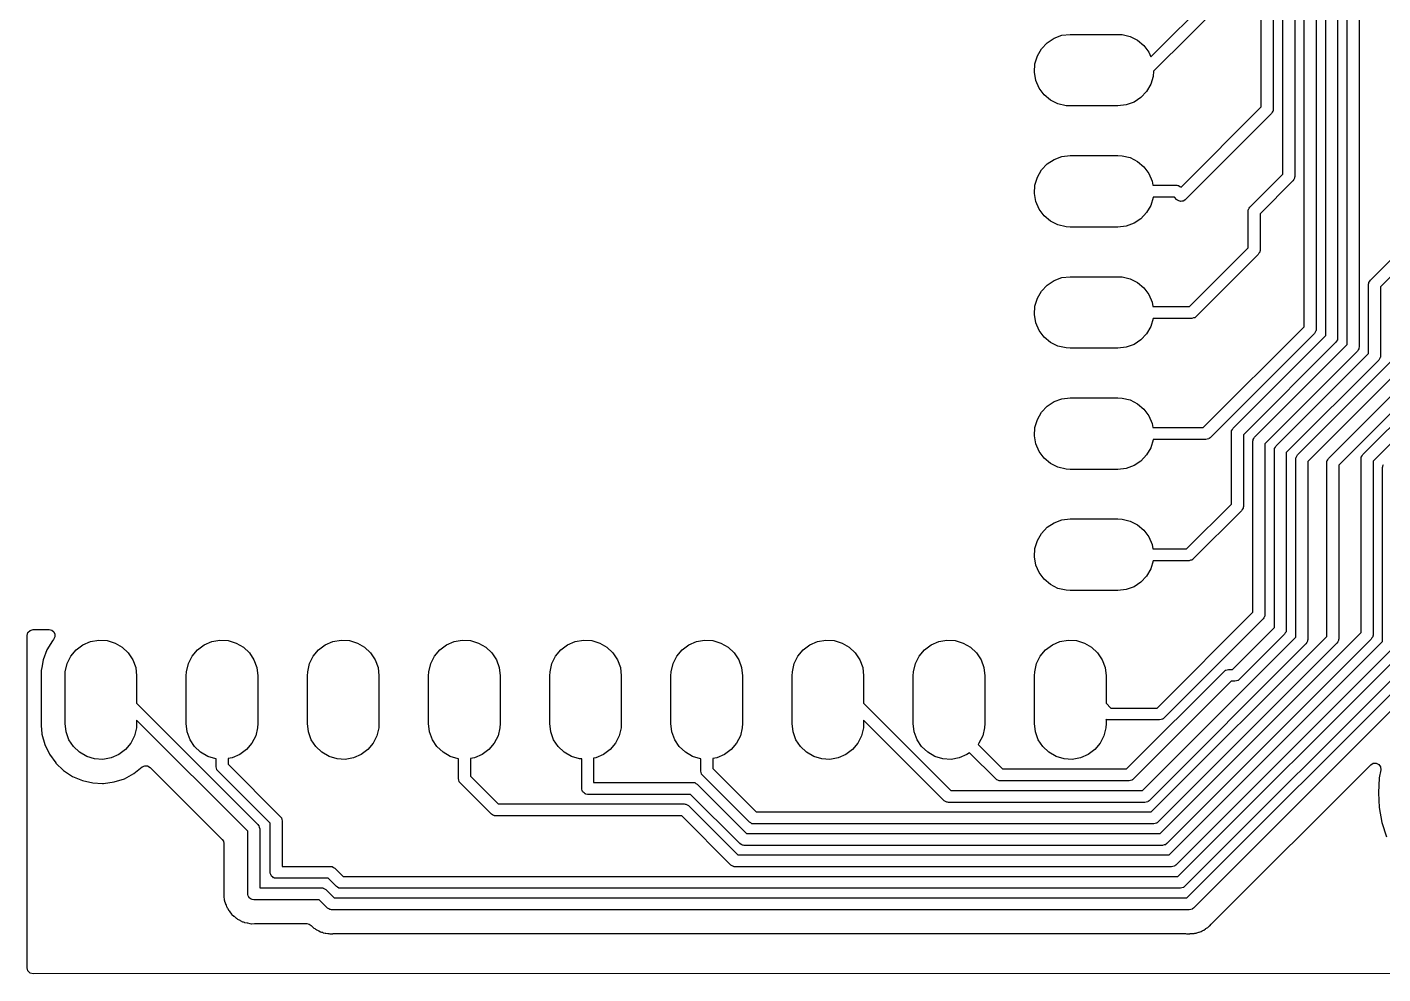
# Model space of a CAD drawing. Extents: x 144.2 to 239.5, y -132.7 to -33.4.
# Drawn here: x 144.25 to 172.67, y -132.74 to -112.89 of the extents above; entities that cross this region are included whole.
import ezdxf

# ---------------------------------------------------------------- set-up
doc = ezdxf.new("R2010")
doc.units = 0
doc.layers.add('BLACK', color=7, linetype='CONTINUOUS')

msp = doc.modelspace()

# ---------------------------------------------------------------- linework, layer by layer
at = {"layer": 'BLACK', "linetype": 'CONTINUOUS'}
for p, q in [((170.121, -114.562), (170.121, -110.23)), ((170.371, -110.282), (170.371, -114.614)), ((170.571, -115.972), (170.571, -110.416)), ((170.821, -110.468), (170.821, -116.024)), ((171.021, -119.172), (171.021, -110.603)), ((171.271, -110.655), (171.271, -119.224)), ((171.471, -119.358), (171.471, -110.789)), ((171.721, -110.841), (171.721, -119.41)), ((171.921, -119.545), (171.921, -110.976)), ((172.171, -111.027), (172.171, -119.596)), ((167.808, -113.515), (169.155, -112.168)), ((169.368, -112.308), (167.861, -113.816)), ((165.779, -113.122), (165.943, -113.062)), ((165.943, -113.062), (166.116, -113.042)), ((166.116, -113.042), (167.116, -113.042)), ((167.116, -113.042), (167.203, -113.047)), ((167.203, -113.047), (167.373, -113.087)), ((167.373, -113.087), (167.528, -113.165)), ((165.427, -113.495), (165.514, -113.344)), ((165.514, -113.344), (165.634, -113.217)), ((165.634, -113.217), (165.779, -113.122)), ((167.528, -113.165), (167.662, -113.277)), ((167.662, -113.277), (167.766, -113.417)), ((165.367, -113.836), (165.377, -113.662)), ((165.377, -113.662), (165.427, -113.495)), ((167.766, -113.417), (167.808, -113.515)), ((165.398, -114.007), (165.367, -113.836)), ((167.855, -113.922), (167.805, -114.089)), ((167.861, -113.816), (167.855, -113.922)), ((165.466, -114.167), (165.398, -114.007)), ((165.57, -114.307), (165.466, -114.167)), ((167.718, -114.24), (167.598, -114.367)), ((167.805, -114.089), (167.718, -114.24)), ((165.704, -114.419), (165.57, -114.307)), ((165.859, -114.497), (165.704, -114.419)), ((166.029, -114.537), (165.859, -114.497)), ((167.289, -114.522), (167.116, -114.542)), ((167.453, -114.462), (167.289, -114.522)), ((167.598, -114.367), (167.453, -114.462)), ((166.116, -114.542), (166.029, -114.537)), ((167.116, -114.542), (166.116, -114.542)), ((168.44, -116.243), (170.121, -114.562)), ((170.335, -114.702), (168.528, -116.508)), ((170.35, -114.675), (170.335, -114.702)), ((170.366, -114.649), (170.35, -114.675)), ((170.367, -114.643), (170.366, -114.649)), ((170.369, -114.64), (170.367, -114.643)), ((170.371, -114.614), (170.368, -114.636)), ((170.368, -114.636), (170.369, -114.64)), ((165.634, -115.757), (165.779, -115.662)), ((165.779, -115.662), (165.943, -115.602)), ((165.943, -115.602), (166.116, -115.582)), ((166.116, -115.582), (167.116, -115.582)), ((167.116, -115.582), (167.203, -115.587)), ((167.203, -115.587), (167.373, -115.627)), ((167.373, -115.627), (167.528, -115.705)), ((165.427, -116.035), (165.514, -115.884)), ((165.514, -115.884), (165.634, -115.757)), ((167.528, -115.705), (167.662, -115.817)), ((167.662, -115.817), (167.766, -115.957)), ((172.408, -118.192), (174.841, -115.759)), ((165.367, -116.376), (165.377, -116.202)), ((165.377, -116.202), (165.427, -116.035)), ((167.766, -115.957), (167.834, -116.117)), ((167.834, -116.117), (167.85, -116.207)), ((167.85, -116.207), (168.352, -116.207)), ((168.352, -116.207), (168.374, -116.21)), ((168.374, -116.21), (168.379, -116.21)), ((168.379, -116.21), (168.381, -116.211)), ((168.381, -116.211), (168.387, -116.212)), ((168.387, -116.212), (168.413, -116.229)), ((168.413, -116.229), (168.44, -116.243)), ((169.882, -116.662), (170.571, -115.972)), ((170.785, -116.112), (170.095, -116.802)), ((170.8, -116.085), (170.785, -116.112)), ((170.816, -116.059), (170.8, -116.085)), ((170.817, -116.053), (170.816, -116.059)), ((170.819, -116.05), (170.817, -116.053)), ((170.821, -116.024), (170.818, -116.046)), ((170.818, -116.046), (170.819, -116.05)), ((174.981, -115.972), (172.621, -118.332)), ((165.398, -116.547), (165.367, -116.376)), ((167.855, -116.462), (167.805, -116.629)), ((168.3, -116.457), (167.855, -116.457)), ((167.855, -116.457), (167.855, -116.462)), ((168.352, -116.508), (168.3, -116.457)), ((168.36, -116.513), (168.352, -116.508)), ((168.365, -116.52), (168.36, -116.513)), ((168.39, -116.529), (168.365, -116.52)), ((168.528, -116.508), (168.5, -116.53)), ((165.466, -116.707), (165.398, -116.547)), ((165.57, -116.847), (165.466, -116.707)), ((167.718, -116.78), (167.598, -116.907)), ((167.805, -116.629), (167.718, -116.78)), ((168.413, -116.542), (168.39, -116.529)), ((168.423, -116.541), (168.413, -116.542)), ((168.431, -116.545), (168.423, -116.541)), ((168.457, -116.539), (168.431, -116.545)), ((168.484, -116.537), (168.457, -116.539)), ((168.491, -116.532), (168.484, -116.537)), ((168.5, -116.53), (168.491, -116.532)), ((169.845, -116.75), (169.848, -116.728)), ((169.845, -117.518), (169.845, -116.75)), ((169.848, -116.723), (169.849, -116.721)), ((169.848, -116.728), (169.848, -116.723)), ((169.849, -116.721), (169.85, -116.715)), ((169.85, -116.715), (169.867, -116.689)), ((169.867, -116.689), (169.882, -116.662)), ((170.095, -116.802), (170.095, -117.57)), ((165.704, -116.959), (165.57, -116.847)), ((165.859, -117.037), (165.704, -116.959)), ((166.029, -117.077), (165.859, -117.037)), ((166.116, -117.082), (166.029, -117.077)), ((167.116, -117.082), (166.116, -117.082)), ((167.289, -117.062), (167.116, -117.082)), ((167.453, -117.002), (167.289, -117.062)), ((167.598, -116.907), (167.453, -117.002)), ((168.616, -118.747), (169.845, -117.518)), ((170.058, -117.658), (168.756, -118.96)), ((170.073, -117.631), (170.058, -117.658)), ((170.09, -117.605), (170.073, -117.631)), ((170.091, -117.599), (170.09, -117.605)), ((170.092, -117.597), (170.091, -117.599)), ((170.095, -117.57), (170.092, -117.592)), ((170.092, -117.592), (170.092, -117.597)), ((165.634, -118.297), (165.779, -118.202)), ((165.779, -118.202), (165.943, -118.142)), ((165.943, -118.142), (166.116, -118.122)), ((166.116, -118.122), (167.116, -118.122)), ((167.116, -118.122), (167.203, -118.127)), ((167.203, -118.127), (167.373, -118.167)), ((167.373, -118.167), (167.528, -118.245)), ((172.376, -118.245), (172.393, -118.219)), ((172.393, -118.219), (172.408, -118.192)), ((165.427, -118.575), (165.514, -118.424)), ((165.514, -118.424), (165.634, -118.297)), ((167.528, -118.245), (167.662, -118.357)), ((167.662, -118.357), (167.766, -118.497)), ((167.766, -118.497), (167.834, -118.657)), ((172.371, -118.28), (172.375, -118.258)), ((172.371, -119.731), (172.371, -118.28)), ((172.374, -118.253), (172.376, -118.251)), ((172.375, -118.258), (172.374, -118.253)), ((172.376, -118.251), (172.376, -118.245)), ((172.621, -118.332), (172.621, -119.783)), ((165.367, -118.916), (165.377, -118.742)), ((165.377, -118.742), (165.427, -118.575)), ((167.834, -118.657), (167.85, -118.747)), ((167.85, -118.747), (168.616, -118.747)), ((165.398, -119.087), (165.367, -118.916)), ((167.855, -119.002), (167.805, -119.169)), ((168.668, -118.997), (167.855, -118.997)), ((167.855, -118.997), (167.855, -119.002)), ((168.698, -118.988), (168.668, -118.997)), ((168.728, -118.982), (168.698, -118.988)), ((168.733, -118.978), (168.728, -118.982)), ((168.736, -118.977), (168.733, -118.978)), ((168.739, -118.974), (168.736, -118.977)), ((168.756, -118.96), (168.739, -118.974)), ((165.466, -119.247), (165.398, -119.087)), ((165.57, -119.387), (165.466, -119.247)), ((167.718, -119.32), (167.598, -119.447)), ((167.805, -119.169), (167.718, -119.32)), ((168.906, -121.287), (171.021, -119.172)), ((171.235, -119.312), (169.046, -121.5)), ((169.532, -121.298), (171.471, -119.358)), ((171.25, -119.285), (171.235, -119.312)), ((171.266, -119.259), (171.25, -119.285)), ((171.267, -119.253), (171.266, -119.259)), ((171.269, -119.25), (171.267, -119.253)), ((171.271, -119.224), (171.268, -119.246)), ((171.268, -119.246), (171.269, -119.25)), ((165.704, -119.499), (165.57, -119.387)), ((165.859, -119.577), (165.704, -119.499)), ((166.029, -119.617), (165.859, -119.577)), ((166.116, -119.622), (166.029, -119.617)), ((167.116, -119.622), (166.116, -119.622)), ((167.289, -119.602), (167.116, -119.622)), ((167.453, -119.542), (167.289, -119.602)), ((167.598, -119.447), (167.453, -119.542)), ((171.685, -119.498), (169.745, -121.438)), ((169.982, -121.484), (171.921, -119.545)), ((171.7, -119.471), (171.685, -119.498)), ((171.716, -119.445), (171.7, -119.471)), ((171.717, -119.439), (171.716, -119.445)), ((171.719, -119.437), (171.717, -119.439)), ((171.721, -119.41), (171.718, -119.432)), ((171.718, -119.432), (171.719, -119.437)), ((172.166, -119.632), (172.15, -119.658)), ((172.167, -119.625), (172.166, -119.632)), ((172.169, -119.623), (172.167, -119.625)), ((172.171, -119.596), (172.168, -119.618)), ((172.168, -119.618), (172.169, -119.623)), ((172.25, -121.85), (174.678, -119.422)), ((174.891, -119.562), (172.463, -121.99)), ((172.135, -119.685), (170.195, -121.625)), ((170.432, -121.671), (172.371, -119.731)), ((172.585, -119.871), (170.645, -121.811)), ((170.882, -121.857), (173.046, -119.692)), ((173.26, -119.833), (171.095, -121.997)), ((172.15, -119.658), (172.135, -119.685)), ((172.6, -119.844), (172.585, -119.871)), ((172.616, -119.818), (172.6, -119.844)), ((172.617, -119.812), (172.616, -119.818)), ((172.619, -119.809), (172.617, -119.812)), ((172.621, -119.783), (172.618, -119.805)), ((172.618, -119.805), (172.619, -119.809)), ((171.532, -121.932), (173.496, -119.967)), ((173.71, -120.107), (171.745, -122.072)), ((165.634, -120.837), (165.779, -120.742)), ((165.779, -120.742), (165.943, -120.682)), ((165.943, -120.682), (166.116, -120.662)), ((166.116, -120.662), (167.116, -120.662)), ((167.116, -120.662), (167.203, -120.667)), ((167.203, -120.667), (167.373, -120.707)), ((167.373, -120.707), (167.528, -120.785)), ((167.528, -120.785), (167.662, -120.897)), ((165.427, -121.115), (165.514, -120.964)), ((165.514, -120.964), (165.634, -120.837)), ((167.662, -120.897), (167.766, -121.037)), ((167.766, -121.037), (167.834, -121.197)), ((165.367, -121.456), (165.377, -121.282)), ((165.377, -121.282), (165.427, -121.115)), ((167.834, -121.197), (167.85, -121.287)), ((167.85, -121.287), (168.906, -121.287)), ((169.499, -121.357), (169.5, -121.351)), ((169.5, -121.351), (169.517, -121.325)), ((169.517, -121.325), (169.532, -121.298)), ((165.398, -121.627), (165.367, -121.456)), ((165.466, -121.787), (165.398, -121.627)), ((167.855, -121.542), (167.805, -121.709)), ((168.958, -121.537), (167.855, -121.537)), ((167.855, -121.537), (167.855, -121.542)), ((168.988, -121.528), (168.958, -121.537)), ((169.018, -121.522), (168.988, -121.528)), ((169.023, -121.518), (169.018, -121.522)), ((169.026, -121.517), (169.023, -121.518)), ((169.029, -121.514), (169.026, -121.517)), ((169.046, -121.5), (169.029, -121.514)), ((169.495, -121.386), (169.498, -121.364)), ((169.495, -122.888), (169.495, -121.386)), ((169.498, -121.36), (169.499, -121.357)), ((169.498, -121.364), (169.498, -121.36)), ((169.745, -121.438), (169.745, -122.94)), ((169.945, -121.573), (169.948, -121.551)), ((169.945, -125.158), (169.945, -121.573)), ((169.948, -121.546), (169.949, -121.544)), ((169.948, -121.551), (169.948, -121.546)), ((169.949, -121.544), (169.95, -121.538)), ((169.95, -121.538), (169.967, -121.512)), ((169.967, -121.512), (169.982, -121.484)), ((170.195, -121.625), (170.195, -125.21)), ((165.57, -121.927), (165.466, -121.787)), ((167.718, -121.86), (167.598, -121.987)), ((167.805, -121.709), (167.718, -121.86)), ((170.395, -121.759), (170.398, -121.737)), ((170.395, -125.478), (170.395, -121.759)), ((170.398, -121.733), (170.399, -121.73)), ((170.398, -121.737), (170.398, -121.733)), ((170.399, -121.73), (170.4, -121.724)), ((170.4, -121.724), (170.417, -121.698)), ((170.417, -121.698), (170.432, -121.671)), ((170.645, -121.811), (170.645, -125.53)), ((170.848, -121.919), (170.849, -121.917)), ((170.848, -121.923), (170.848, -121.919)), ((170.849, -121.917), (170.85, -121.91)), ((170.85, -121.91), (170.867, -121.884)), ((170.867, -121.884), (170.882, -121.857)), ((172.213, -121.938), (172.216, -121.916)), ((172.216, -121.912), (172.217, -121.909)), ((172.216, -121.916), (172.216, -121.912)), ((172.217, -121.909), (172.218, -121.903)), ((172.218, -121.903), (172.235, -121.877)), ((172.235, -121.877), (172.25, -121.85)), ((165.704, -122.039), (165.57, -121.927)), ((165.859, -122.117), (165.704, -122.039)), ((166.029, -122.157), (165.859, -122.117)), ((166.116, -122.162), (166.029, -122.157)), ((167.116, -122.162), (166.116, -122.162)), ((167.289, -122.142), (167.116, -122.162)), ((167.453, -122.082), (167.289, -122.142)), ((167.598, -121.987), (167.453, -122.082)), ((170.845, -121.946), (170.848, -121.923)), ((170.845, -125.678), (170.845, -121.946)), ((171.095, -121.997), (171.095, -125.73)), ((171.495, -122.02), (171.498, -121.998)), ((171.495, -125.665), (171.495, -122.02)), ((171.498, -121.993), (171.499, -121.991)), ((171.498, -121.998), (171.498, -121.993)), ((171.499, -121.991), (171.5, -121.985)), ((171.5, -121.985), (171.517, -121.959)), ((171.517, -121.959), (171.532, -121.932)), ((171.745, -122.072), (171.745, -125.716)), ((172.213, -125.583), (172.213, -121.938)), ((172.463, -121.99), (172.463, -125.635)), ((172.663, -122.125), (172.666, -122.102)), ((172.663, -125.769), (172.663, -122.125)), ((172.666, -122.098), (172.667, -122.096)), ((172.666, -122.102), (172.666, -122.098)), ((172.667, -122.096), (172.668, -122.089)), ((172.668, -122.089), (172.685, -122.063)), ((168.556, -123.827), (169.495, -122.888)), ((169.708, -123.028), (168.696, -124.04)), ((169.723, -123.001), (169.708, -123.028)), ((169.74, -122.975), (169.723, -123.001)), ((169.741, -122.969), (169.74, -122.975)), ((169.742, -122.967), (169.741, -122.969)), ((169.745, -122.94), (169.742, -122.962)), ((169.742, -122.962), (169.742, -122.967)), ((165.634, -123.377), (165.779, -123.282)), ((165.779, -123.282), (165.943, -123.222)), ((165.943, -123.222), (166.116, -123.202)), ((166.116, -123.202), (167.116, -123.202)), ((167.116, -123.202), (167.203, -123.207)), ((167.203, -123.207), (167.373, -123.247)), ((167.373, -123.247), (167.528, -123.325)), ((167.528, -123.325), (167.662, -123.437)), ((165.427, -123.655), (165.514, -123.504)), ((165.514, -123.504), (165.634, -123.377)), ((167.662, -123.437), (167.766, -123.577)), ((167.766, -123.577), (167.834, -123.737)), ((165.367, -123.996), (165.377, -123.822)), ((165.377, -123.822), (165.427, -123.655)), ((167.834, -123.737), (167.85, -123.827)), ((167.85, -123.827), (168.556, -123.827)), ((165.398, -124.167), (165.367, -123.996)), ((165.466, -124.327), (165.398, -124.167)), ((167.855, -124.082), (167.805, -124.249)), ((168.608, -124.077), (167.855, -124.077)), ((167.855, -124.077), (167.855, -124.082)), ((168.638, -124.068), (168.608, -124.077)), ((168.668, -124.062), (168.638, -124.068)), ((168.673, -124.058), (168.668, -124.062)), ((168.676, -124.057), (168.673, -124.058)), ((168.679, -124.054), (168.676, -124.057)), ((168.696, -124.04), (168.679, -124.054)), ((165.57, -124.467), (165.466, -124.327)), ((165.704, -124.579), (165.57, -124.467)), ((167.718, -124.4), (167.598, -124.527)), ((167.805, -124.249), (167.718, -124.4)), ((165.859, -124.657), (165.704, -124.579)), ((166.029, -124.697), (165.859, -124.657)), ((166.116, -124.702), (166.029, -124.697)), ((167.116, -124.702), (166.116, -124.702)), ((167.289, -124.682), (167.116, -124.702)), ((167.453, -124.622), (167.289, -124.682)), ((167.598, -124.527), (167.453, -124.622)), ((167.938, -127.165), (169.945, -125.158)), ((170.158, -125.298), (168.078, -127.378)), ((170.173, -125.271), (170.158, -125.298)), ((170.19, -125.245), (170.173, -125.271)), ((170.191, -125.239), (170.19, -125.245)), ((170.192, -125.237), (170.191, -125.239)), ((170.195, -125.21), (170.192, -125.232)), ((170.192, -125.232), (170.192, -125.237)), ((144.25, -125.644), (144.267, -125.582)), ((144.267, -125.582), (144.312, -125.537)), ((144.312, -125.537), (144.374, -125.52)), ((144.374, -125.52), (144.497, -125.52)), ((144.497, -125.52), (144.711, -125.52)), ((144.711, -125.52), (144.766, -125.533)), ((144.766, -125.533), (144.81, -125.569)), ((144.81, -125.569), (144.833, -125.62)), ((168.001, -129.795), (172.213, -125.583)), ((169.518, -126.355), (170.395, -125.478)), ((170.623, -125.591), (170.608, -125.618)), ((170.64, -125.565), (170.623, -125.591)), ((170.641, -125.559), (170.64, -125.565)), ((170.642, -125.557), (170.641, -125.559)), ((170.645, -125.53), (170.642, -125.552)), ((170.642, -125.552), (170.642, -125.557)), ((144.25, -132.615), (144.25, -125.644)), ((144.78, -125.754), (144.665, -125.947)), ((144.805, -125.726), (144.78, -125.754)), ((144.831, -125.676), (144.805, -125.726)), ((144.833, -125.62), (144.831, -125.676)), ((145.281, -125.946), (145.421, -125.842)), ((145.421, -125.842), (145.581, -125.774)), ((145.581, -125.774), (145.752, -125.743)), ((145.752, -125.743), (145.926, -125.753)), ((145.926, -125.753), (146.093, -125.803)), ((146.093, -125.803), (146.244, -125.89)), ((146.244, -125.89), (146.371, -126.01)), ((147.821, -125.946), (147.961, -125.842)), ((147.961, -125.842), (148.121, -125.774)), ((148.121, -125.774), (148.292, -125.743)), ((148.292, -125.743), (148.466, -125.753)), ((148.466, -125.753), (148.633, -125.803)), ((148.633, -125.803), (148.784, -125.89)), ((148.784, -125.89), (148.911, -126.01)), ((150.361, -125.946), (150.501, -125.842)), ((150.501, -125.842), (150.661, -125.774)), ((150.661, -125.774), (150.832, -125.743)), ((150.832, -125.743), (151.006, -125.753)), ((151.006, -125.753), (151.173, -125.803)), ((151.173, -125.803), (151.324, -125.89)), ((151.324, -125.89), (151.451, -126.01)), ((152.901, -125.946), (153.041, -125.842)), ((153.041, -125.842), (153.201, -125.774)), ((153.201, -125.774), (153.372, -125.743)), ((153.372, -125.743), (153.546, -125.753)), ((153.546, -125.753), (153.713, -125.803)), ((153.713, -125.803), (153.864, -125.89)), ((153.864, -125.89), (153.991, -126.01)), ((155.441, -125.946), (155.581, -125.842)), ((155.581, -125.842), (155.741, -125.774)), ((155.741, -125.774), (155.912, -125.743)), ((155.912, -125.743), (156.086, -125.753)), ((156.086, -125.753), (156.253, -125.803)), ((156.253, -125.803), (156.404, -125.89)), ((156.404, -125.89), (156.531, -126.01)), ((157.981, -125.946), (158.121, -125.842)), ((158.121, -125.842), (158.281, -125.774)), ((158.281, -125.774), (158.452, -125.743)), ((158.452, -125.743), (158.626, -125.753)), ((158.626, -125.753), (158.793, -125.803)), ((158.793, -125.803), (158.944, -125.89)), ((158.944, -125.89), (159.071, -126.01)), ((160.521, -125.946), (160.661, -125.842)), ((160.661, -125.842), (160.821, -125.774)), ((160.821, -125.774), (160.992, -125.743)), ((160.992, -125.743), (161.166, -125.753)), ((161.166, -125.753), (161.333, -125.803)), ((161.333, -125.803), (161.484, -125.89)), ((161.484, -125.89), (161.611, -126.01)), ((163.061, -125.946), (163.201, -125.842)), ((163.201, -125.842), (163.361, -125.774)), ((163.361, -125.774), (163.532, -125.743)), ((163.532, -125.743), (163.706, -125.753)), ((163.706, -125.753), (163.873, -125.803)), ((163.873, -125.803), (164.024, -125.89)), ((164.024, -125.89), (164.151, -126.01)), ((165.601, -125.946), (165.741, -125.842)), ((165.741, -125.842), (165.901, -125.774)), ((165.901, -125.774), (166.072, -125.743)), ((166.072, -125.743), (166.246, -125.753)), ((166.246, -125.753), (166.413, -125.803)), ((166.413, -125.803), (166.564, -125.89)), ((166.564, -125.89), (166.691, -126.01)), ((167.628, -128.895), (170.845, -125.678)), ((171.058, -125.818), (167.768, -129.108)), ((167.815, -129.345), (171.495, -125.665)), ((171.708, -125.805), (167.955, -129.558)), ((172.427, -125.723), (168.141, -130.008)), ((168.187, -130.245), (172.663, -125.769)), ((170.608, -125.618), (169.658, -126.568)), ((171.073, -125.791), (171.058, -125.818)), ((171.09, -125.765), (171.073, -125.791)), ((171.091, -125.759), (171.09, -125.765)), ((171.092, -125.757), (171.091, -125.759)), ((171.095, -125.73), (171.092, -125.752)), ((171.092, -125.752), (171.092, -125.757)), ((171.723, -125.778), (171.708, -125.805)), ((171.74, -125.752), (171.723, -125.778)), ((171.741, -125.745), (171.74, -125.752)), ((171.742, -125.743), (171.741, -125.745)), ((171.745, -125.716), (171.742, -125.738)), ((171.742, -125.738), (171.742, -125.743)), ((172.441, -125.696), (172.427, -125.723)), ((172.458, -125.67), (172.441, -125.696)), ((172.459, -125.664), (172.458, -125.67)), ((172.46, -125.661), (172.459, -125.664)), ((172.463, -125.635), (172.46, -125.657)), ((172.46, -125.657), (172.46, -125.661)), ((144.586, -126.158), (144.557, -126.314)), ((144.665, -125.947), (144.586, -126.158)), ((145.091, -126.235), (145.169, -126.08)), ((145.169, -126.08), (145.281, -125.946)), ((146.371, -126.01), (146.466, -126.155)), ((146.466, -126.155), (146.526, -126.319)), ((147.631, -126.235), (147.709, -126.08)), ((147.709, -126.08), (147.821, -125.946)), ((148.911, -126.01), (149.006, -126.155)), ((149.006, -126.155), (149.066, -126.319)), ((150.171, -126.235), (150.249, -126.08)), ((150.249, -126.08), (150.361, -125.946)), ((151.451, -126.01), (151.546, -126.155)), ((151.546, -126.155), (151.606, -126.319)), ((152.711, -126.235), (152.789, -126.08)), ((152.789, -126.08), (152.901, -125.946)), ((153.991, -126.01), (154.086, -126.155)), ((154.086, -126.155), (154.146, -126.319)), ((155.251, -126.235), (155.329, -126.08)), ((155.329, -126.08), (155.441, -125.946)), ((156.531, -126.01), (156.626, -126.155)), ((156.626, -126.155), (156.686, -126.319)), ((157.791, -126.235), (157.869, -126.08)), ((157.869, -126.08), (157.981, -125.946)), ((159.071, -126.01), (159.166, -126.155)), ((159.166, -126.155), (159.226, -126.319)), ((160.331, -126.235), (160.409, -126.08)), ((160.409, -126.08), (160.521, -125.946)), ((161.611, -126.01), (161.706, -126.155)), ((161.706, -126.155), (161.766, -126.319)), ((162.871, -126.235), (162.949, -126.08)), ((162.949, -126.08), (163.061, -125.946)), ((164.151, -126.01), (164.246, -126.155)), ((164.246, -126.155), (164.306, -126.319)), ((165.411, -126.235), (165.489, -126.08)), ((165.489, -126.08), (165.601, -125.946)), ((166.691, -126.01), (166.786, -126.155)), ((166.786, -126.155), (166.846, -126.319)), ((172.877, -125.909), (168.328, -130.458)), ((168.374, -130.695), (173.113, -125.956)), ((173.327, -126.096), (168.514, -130.908)), ((168.56, -131.145), (173.563, -126.142)), ((144.557, -126.314), (144.546, -126.379)), ((144.546, -126.379), (144.546, -127.548)), ((145.046, -126.492), (145.051, -126.405)), ((145.051, -126.405), (145.091, -126.235)), ((146.526, -126.319), (146.546, -126.492)), ((147.586, -126.492), (147.591, -126.405)), ((147.591, -126.405), (147.631, -126.235)), ((149.066, -126.319), (149.086, -126.492)), ((150.126, -126.492), (150.131, -126.405)), ((150.131, -126.405), (150.171, -126.235)), ((151.606, -126.319), (151.626, -126.492)), ((152.666, -126.492), (152.671, -126.405)), ((152.671, -126.405), (152.711, -126.235)), ((154.146, -126.319), (154.166, -126.492)), ((155.206, -126.492), (155.211, -126.405)), ((155.211, -126.405), (155.251, -126.235)), ((156.686, -126.319), (156.706, -126.492)), ((157.746, -126.492), (157.751, -126.405)), ((157.751, -126.405), (157.791, -126.235)), ((159.226, -126.319), (159.246, -126.492)), ((160.286, -126.492), (160.291, -126.405)), ((160.291, -126.405), (160.331, -126.235)), ((161.766, -126.319), (161.786, -126.492)), ((162.826, -126.492), (162.831, -126.405)), ((162.831, -126.405), (162.871, -126.235)), ((164.306, -126.319), (164.326, -126.492)), ((165.366, -126.492), (165.371, -126.405)), ((165.371, -126.405), (165.411, -126.235)), ((166.846, -126.319), (166.866, -126.492)), ((167.298, -128.442), (169.348, -126.392)), ((173.777, -126.282), (168.7, -131.358)), ((169.348, -126.392), (169.366, -126.378)), ((169.366, -126.378), (169.369, -126.375)), ((169.369, -126.375), (169.371, -126.374)), ((169.371, -126.374), (169.376, -126.37)), ((169.376, -126.37), (169.407, -126.364)), ((169.407, -126.364), (169.436, -126.355)), ((169.436, -126.355), (169.518, -126.355)), ((145.046, -127.492), (145.046, -126.492)), ((146.546, -126.492), (146.546, -127.065)), ((147.586, -127.492), (147.586, -126.492)), ((149.086, -126.492), (149.086, -127.492)), ((150.126, -127.492), (150.126, -126.492)), ((151.626, -126.492), (151.626, -127.492)), ((152.666, -127.492), (152.666, -126.492)), ((154.166, -126.492), (154.166, -127.492)), ((155.206, -127.492), (155.206, -126.492)), ((156.706, -126.492), (156.706, -127.492)), ((157.746, -127.492), (157.746, -126.492)), ((159.246, -126.492), (159.246, -127.492)), ((160.286, -127.492), (160.286, -126.492)), ((161.786, -126.492), (161.786, -127.065)), ((162.826, -127.492), (162.826, -126.492)), ((164.326, -126.492), (164.326, -127.492)), ((165.366, -127.492), (165.366, -126.492)), ((166.866, -126.492), (166.866, -127.065)), ((169.488, -126.605), (167.438, -128.655)), ((169.57, -126.605), (169.488, -126.605)), ((169.6, -126.596), (169.57, -126.605)), ((169.63, -126.59), (169.6, -126.596)), ((169.635, -126.586), (169.63, -126.59)), ((169.638, -126.585), (169.635, -126.586)), ((169.641, -126.582), (169.638, -126.585)), ((169.658, -126.568), (169.641, -126.582)), ((146.546, -127.065), (149.088, -129.608)), ((161.786, -127.065), (163.616, -128.895)), ((166.866, -127.065), (166.966, -127.165)), ((166.966, -127.165), (167.938, -127.165)), ((144.546, -127.548), (144.551, -127.605)), ((144.551, -127.605), (144.561, -127.716)), ((145.066, -127.665), (145.046, -127.492)), ((146.541, -127.579), (146.501, -127.749)), ((146.546, -127.492), (146.541, -127.579)), ((148.875, -129.748), (146.546, -127.419)), ((146.546, -127.419), (146.546, -127.492)), ((147.606, -127.665), (147.586, -127.492)), ((149.081, -127.579), (149.041, -127.749)), ((149.086, -127.492), (149.081, -127.579)), ((150.146, -127.665), (150.126, -127.492)), ((151.621, -127.579), (151.581, -127.749)), ((151.626, -127.492), (151.621, -127.579)), ((152.686, -127.665), (152.666, -127.492)), ((154.161, -127.579), (154.121, -127.749)), ((154.166, -127.492), (154.161, -127.579)), ((155.226, -127.665), (155.206, -127.492)), ((156.701, -127.579), (156.661, -127.749)), ((156.706, -127.492), (156.701, -127.579)), ((157.766, -127.665), (157.746, -127.492)), ((159.241, -127.579), (159.201, -127.749)), ((159.246, -127.492), (159.241, -127.579)), ((160.306, -127.665), (160.286, -127.492)), ((161.781, -127.579), (161.741, -127.749)), ((161.786, -127.492), (161.781, -127.579)), ((163.476, -129.108), (161.786, -127.419)), ((161.786, -127.419), (161.786, -127.492)), ((162.846, -127.665), (162.826, -127.492)), ((164.321, -127.579), (164.281, -127.749)), ((164.326, -127.492), (164.321, -127.579)), ((165.386, -127.665), (165.366, -127.492)), ((166.861, -127.579), (166.821, -127.749)), ((166.866, -127.492), (166.861, -127.579)), ((166.879, -127.41), (166.866, -127.402)), ((166.866, -127.402), (166.866, -127.492)), ((166.885, -127.411), (166.879, -127.41)), ((166.887, -127.412), (166.885, -127.411)), ((166.892, -127.412), (166.887, -127.412)), ((166.914, -127.415), (166.892, -127.412)), ((167.99, -127.415), (166.914, -127.415)), ((168.02, -127.406), (167.99, -127.415)), ((168.05, -127.4), (168.02, -127.406)), ((168.055, -127.396), (168.05, -127.4)), ((168.058, -127.395), (168.055, -127.396)), ((168.061, -127.392), (168.058, -127.395)), ((168.078, -127.378), (168.061, -127.392)), ((144.561, -127.716), (144.621, -127.933)), ((145.126, -127.829), (145.066, -127.665)), ((145.221, -127.974), (145.126, -127.829)), ((146.501, -127.749), (146.423, -127.904)), ((147.666, -127.829), (147.606, -127.665)), ((147.761, -127.974), (147.666, -127.829)), ((149.041, -127.749), (148.963, -127.904)), ((150.206, -127.829), (150.146, -127.665)), ((150.301, -127.974), (150.206, -127.829)), ((151.581, -127.749), (151.503, -127.904)), ((152.746, -127.829), (152.686, -127.665)), ((152.841, -127.974), (152.746, -127.829)), ((154.121, -127.749), (154.043, -127.904)), ((155.286, -127.829), (155.226, -127.665)), ((155.381, -127.974), (155.286, -127.829)), ((156.661, -127.749), (156.583, -127.904)), ((157.826, -127.829), (157.766, -127.665)), ((157.921, -127.974), (157.826, -127.829)), ((159.201, -127.749), (159.123, -127.904)), ((160.366, -127.829), (160.306, -127.665)), ((160.461, -127.974), (160.366, -127.829)), ((161.741, -127.749), (161.663, -127.904)), ((162.906, -127.829), (162.846, -127.665)), ((163.001, -127.974), (162.906, -127.829)), ((164.281, -127.749), (164.203, -127.904)), ((165.446, -127.829), (165.386, -127.665)), ((165.541, -127.974), (165.446, -127.829)), ((166.821, -127.749), (166.743, -127.904)), ((144.621, -127.933), (144.718, -128.136)), ((144.718, -128.136), (144.849, -128.317)), ((145.348, -128.094), (145.221, -127.974)), ((145.499, -128.181), (145.348, -128.094)), ((146.171, -128.142), (146.011, -128.21)), ((146.311, -128.038), (146.171, -128.142)), ((146.423, -127.904), (146.311, -128.038)), ((147.888, -128.094), (147.761, -127.974)), ((148.039, -128.181), (147.888, -128.094)), ((148.711, -128.142), (148.551, -128.21)), ((148.851, -128.038), (148.711, -128.142)), ((148.963, -127.904), (148.851, -128.038)), ((150.428, -128.094), (150.301, -127.974)), ((150.579, -128.181), (150.428, -128.094)), ((151.251, -128.142), (151.091, -128.21)), ((151.391, -128.038), (151.251, -128.142)), ((151.503, -127.904), (151.391, -128.038)), ((152.968, -128.094), (152.841, -127.974)), ((153.119, -128.181), (152.968, -128.094)), ((153.791, -128.142), (153.631, -128.21)), ((153.931, -128.038), (153.791, -128.142)), ((154.043, -127.904), (153.931, -128.038)), ((155.508, -128.094), (155.381, -127.974)), ((155.659, -128.181), (155.508, -128.094)), ((156.331, -128.142), (156.171, -128.21)), ((156.471, -128.038), (156.331, -128.142)), ((156.583, -127.904), (156.471, -128.038)), ((158.048, -128.094), (157.921, -127.974)), ((158.199, -128.181), (158.048, -128.094)), ((158.871, -128.142), (158.711, -128.21)), ((159.011, -128.038), (158.871, -128.142)), ((159.123, -127.904), (159.011, -128.038)), ((160.588, -128.094), (160.461, -127.974)), ((160.739, -128.181), (160.588, -128.094)), ((161.411, -128.142), (161.251, -128.21)), ((161.551, -128.038), (161.411, -128.142)), ((161.663, -127.904), (161.551, -128.038)), ((163.128, -128.094), (163.001, -127.974)), ((163.279, -128.181), (163.128, -128.094)), ((163.951, -128.142), (163.791, -128.21)), ((164.005, -128.102), (163.951, -128.142)), ((164.562, -128.658), (164.005, -128.102)), ((164.203, -127.904), (164.184, -127.927)), ((164.184, -127.927), (164.699, -128.442)), ((165.668, -128.094), (165.541, -127.974)), ((165.819, -128.181), (165.668, -128.094)), ((166.491, -128.142), (166.331, -128.21)), ((166.631, -128.038), (166.491, -128.142)), ((166.743, -127.904), (166.631, -128.038)), ((144.849, -128.317), (144.85, -128.318)), ((144.85, -128.318), (145.013, -128.474)), ((145.666, -128.231), (145.499, -128.181)), ((145.84, -128.241), (145.666, -128.231)), ((146.011, -128.21), (145.84, -128.241)), ((146.488, -128.54), (146.663, -128.4)), ((146.663, -128.4), (146.718, -128.375)), ((146.718, -128.375), (146.777, -128.378)), ((146.777, -128.378), (146.828, -128.409)), ((146.828, -128.409), (147.6, -129.181)), ((148.206, -128.231), (148.039, -128.181)), ((148.211, -128.231), (148.206, -128.231)), ((148.211, -128.396), (148.211, -128.231)), ((148.22, -128.425), (148.211, -128.396)), ((148.226, -128.456), (148.22, -128.425)), ((148.23, -128.461), (148.226, -128.456)), ((148.551, -128.21), (148.461, -128.226)), ((148.461, -128.226), (148.461, -128.344)), ((148.461, -128.344), (149.558, -129.441)), ((150.746, -128.231), (150.579, -128.181)), ((150.92, -128.241), (150.746, -128.231)), ((151.091, -128.21), (150.92, -128.241)), ((153.286, -128.231), (153.119, -128.181)), ((153.291, -128.231), (153.286, -128.231)), ((153.291, -128.646), (153.291, -128.231)), ((153.631, -128.21), (153.541, -128.226)), ((153.541, -128.226), (153.541, -128.594)), ((155.826, -128.231), (155.659, -128.181)), ((155.875, -128.233), (155.826, -128.231)), ((155.875, -128.85), (155.875, -128.233)), ((156.171, -128.21), (156.125, -128.219)), ((156.125, -128.219), (156.125, -128.725)), ((158.366, -128.231), (158.199, -128.181)), ((158.371, -128.231), (158.366, -128.231)), ((158.371, -128.486), (158.371, -128.231)), ((158.711, -128.21), (158.621, -128.226)), ((158.621, -128.226), (158.621, -128.434)), ((158.621, -128.434), (159.532, -129.345)), ((160.906, -128.231), (160.739, -128.181)), ((161.08, -128.241), (160.906, -128.231)), ((161.251, -128.21), (161.08, -128.241)), ((163.446, -128.231), (163.279, -128.181)), ((163.62, -128.241), (163.446, -128.231)), ((163.791, -128.21), (163.62, -128.241)), ((164.699, -128.442), (167.298, -128.442)), ((165.986, -128.231), (165.819, -128.181)), ((166.16, -128.241), (165.986, -128.231)), ((166.331, -128.21), (166.16, -128.241)), ((169.079, -131.687), (172.414, -128.353)), ((172.414, -128.353), (172.468, -128.321)), ((172.468, -128.321), (172.53, -128.319)), ((172.53, -128.319), (172.585, -128.348)), ((172.585, -128.348), (172.619, -128.4)), ((172.619, -128.4), (172.624, -128.463)), ((145.013, -128.474), (145.201, -128.598)), ((145.201, -128.598), (145.408, -128.686)), ((145.408, -128.686), (145.627, -128.736)), ((145.627, -128.736), (145.833, -128.745)), ((145.852, -128.746), (146.075, -128.716)), ((146.075, -128.716), (146.289, -128.647)), ((146.289, -128.647), (146.488, -128.54)), ((148.231, -128.463), (148.23, -128.461)), ((148.234, -128.466), (148.231, -128.463)), ((148.248, -128.484), (148.234, -128.466)), ((149.345, -129.581), (148.248, -128.484)), ((153.3, -128.676), (153.291, -128.646)), ((153.306, -128.706), (153.3, -128.676)), ((153.31, -128.711), (153.306, -128.706)), ((153.311, -128.714), (153.31, -128.711)), ((153.314, -128.717), (153.311, -128.714)), ((153.328, -128.734), (153.314, -128.717)), ((153.982, -129.388), (153.328, -128.734)), ((153.541, -128.594), (154.122, -129.175)), ((156.125, -128.725), (158.21, -128.725)), ((158.21, -128.725), (158.232, -128.728)), ((158.232, -128.728), (158.237, -128.728)), ((158.237, -128.728), (158.239, -128.729)), ((158.239, -128.729), (158.245, -128.73)), ((158.245, -128.73), (158.271, -128.747)), ((158.38, -128.516), (158.371, -128.486)), ((158.386, -128.546), (158.38, -128.516)), ((158.39, -128.551), (158.386, -128.546)), ((158.391, -128.554), (158.39, -128.551)), ((158.394, -128.557), (158.391, -128.554)), ((158.408, -128.574), (158.394, -128.557)), ((159.392, -129.558), (158.408, -128.574)), ((164.57, -128.663), (164.562, -128.658)), ((164.575, -128.67), (164.57, -128.663)), ((164.6, -128.679), (164.575, -128.67)), ((164.623, -128.692), (164.6, -128.679)), ((164.633, -128.691), (164.623, -128.692)), ((164.641, -128.695), (164.633, -128.691)), ((164.653, -128.692), (164.641, -128.695)), ((167.349, -128.692), (164.653, -128.692)), ((167.379, -128.683), (167.349, -128.692)), ((167.409, -128.677), (167.379, -128.683)), ((167.414, -128.673), (167.409, -128.677)), ((167.417, -128.672), (167.414, -128.673)), ((167.42, -128.669), (167.417, -128.672)), ((167.438, -128.655), (167.42, -128.669)), ((172.594, -128.626), (172.575, -128.94)), ((172.624, -128.463), (172.594, -128.626)), ((145.833, -128.745), (145.852, -128.746)), ((145.852, -128.746), (145.852, -128.746)), ((145.852, -128.746), (145.852, -128.746)), ((155.878, -128.859), (155.875, -128.85)), ((155.876, -128.868), (155.878, -128.859)), ((155.887, -128.892), (155.876, -128.868)), ((155.895, -128.918), (155.887, -128.892)), ((155.902, -128.924), (155.895, -128.918)), ((155.906, -128.932), (155.902, -128.924)), ((155.928, -128.946), (155.906, -128.932)), ((155.948, -128.964), (155.928, -128.946)), ((155.957, -128.965), (155.948, -128.964)), ((155.965, -128.97), (155.957, -128.965)), ((156, -128.975), (155.965, -128.97)), ((158.158, -128.975), (156, -128.975)), ((159.192, -130.008), (158.158, -128.975)), ((158.271, -128.747), (158.298, -128.762)), ((158.298, -128.762), (159.332, -129.795)), ((163.616, -128.895), (167.628, -128.895)), ((172.575, -128.94), (172.594, -129.254)), ((147.6, -129.181), (148.338, -129.919)), ((154.122, -129.175), (158.024, -129.175)), ((158.024, -129.175), (158.046, -129.178)), ((158.046, -129.178), (158.05, -129.178)), ((158.05, -129.178), (158.053, -129.179)), ((158.053, -129.179), (158.059, -129.18)), ((158.059, -129.18), (158.085, -129.197)), ((158.085, -129.197), (158.112, -129.212)), ((158.112, -129.212), (159.145, -130.245)), ((163.503, -129.123), (163.476, -129.108)), ((163.529, -129.14), (163.503, -129.123)), ((163.535, -129.141), (163.529, -129.14)), ((163.537, -129.142), (163.535, -129.141)), ((163.542, -129.142), (163.537, -129.142)), ((163.564, -129.145), (163.542, -129.142)), ((167.68, -129.145), (163.564, -129.145)), ((167.71, -129.136), (167.68, -129.145)), ((167.74, -129.13), (167.71, -129.136)), ((167.745, -129.126), (167.74, -129.13)), ((167.748, -129.125), (167.745, -129.126)), ((167.751, -129.122), (167.748, -129.125)), ((167.768, -129.108), (167.751, -129.122)), ((172.594, -129.254), (172.65, -129.563)), ((149.345, -130.61), (149.345, -129.581)), ((149.558, -129.441), (149.572, -129.459)), ((149.572, -129.459), (149.575, -129.462)), ((149.575, -129.462), (149.576, -129.465)), ((149.576, -129.465), (149.58, -129.47)), ((149.58, -129.47), (149.586, -129.5)), ((149.586, -129.5), (149.595, -129.53)), ((149.595, -129.53), (149.595, -130.485)), ((154.009, -129.403), (153.982, -129.388)), ((154.035, -129.42), (154.009, -129.403)), ((154.041, -129.421), (154.035, -129.42)), ((154.043, -129.422), (154.041, -129.421)), ((154.048, -129.422), (154.043, -129.422)), ((154.07, -129.425), (154.048, -129.422)), ((157.972, -129.425), (154.07, -129.425)), ((159.005, -130.458), (157.972, -129.425)), ((159.419, -129.573), (159.392, -129.558)), ((159.445, -129.59), (159.419, -129.573)), ((159.451, -129.591), (159.445, -129.59)), ((159.453, -129.592), (159.451, -129.591)), ((159.458, -129.592), (159.453, -129.592)), ((159.48, -129.595), (159.458, -129.592)), ((167.866, -129.595), (159.48, -129.595)), ((159.532, -129.345), (167.815, -129.345)), ((167.896, -129.586), (167.866, -129.595)), ((167.926, -129.58), (167.896, -129.586)), ((167.931, -129.576), (167.926, -129.58)), ((167.934, -129.575), (167.931, -129.576)), ((167.937, -129.572), (167.934, -129.575)), ((167.955, -129.558), (167.937, -129.572)), ((172.65, -129.563), (172.744, -129.864)), ((148.875, -131.06), (148.875, -129.748)), ((149.088, -129.608), (149.102, -129.625)), ((149.102, -129.625), (149.105, -129.628)), ((149.105, -129.628), (149.106, -129.631)), ((149.106, -129.631), (149.11, -129.636)), ((149.11, -129.636), (149.116, -129.666)), ((149.116, -129.666), (149.125, -129.696)), ((149.125, -129.696), (149.125, -130.935)), ((159.332, -129.795), (168.001, -129.795)), ((148.338, -129.919), (148.365, -129.959)), ((148.365, -129.959), (148.374, -130.006)), ((148.374, -130.006), (148.374, -130.989)), ((159.219, -130.023), (159.192, -130.008)), ((159.245, -130.04), (159.219, -130.023)), ((159.251, -130.041), (159.245, -130.04)), ((159.253, -130.042), (159.251, -130.041)), ((159.258, -130.042), (159.253, -130.042)), ((159.28, -130.045), (159.258, -130.042)), ((168.053, -130.045), (159.28, -130.045)), ((168.082, -130.036), (168.053, -130.045)), ((168.113, -130.03), (168.082, -130.036)), ((168.118, -130.026), (168.113, -130.03)), ((168.12, -130.025), (168.118, -130.026)), ((168.123, -130.022), (168.12, -130.025)), ((168.141, -130.008), (168.123, -130.022)), ((159.145, -130.245), (168.187, -130.245)), ((149.348, -130.619), (149.345, -130.61)), ((149.346, -130.628), (149.348, -130.619)), ((149.357, -130.652), (149.346, -130.628)), ((149.365, -130.678), (149.357, -130.652)), ((149.372, -130.684), (149.365, -130.678)), ((149.376, -130.692), (149.372, -130.684)), ((149.398, -130.706), (149.376, -130.692)), ((149.418, -130.724), (149.398, -130.706)), ((149.427, -130.725), (149.418, -130.724)), ((149.435, -130.73), (149.427, -130.725)), ((149.47, -130.735), (149.435, -130.73)), ((149.595, -130.485), (150.61, -130.485)), ((150.61, -130.485), (150.632, -130.488)), ((150.632, -130.488), (150.637, -130.488)), ((150.637, -130.488), (150.639, -130.489)), ((150.639, -130.489), (150.645, -130.49)), ((150.645, -130.49), (150.671, -130.507)), ((150.671, -130.507), (150.698, -130.522)), ((150.698, -130.522), (150.872, -130.695)), ((150.872, -130.695), (168.374, -130.695)), ((159.032, -130.473), (159.005, -130.458)), ((159.058, -130.49), (159.032, -130.473)), ((159.065, -130.491), (159.058, -130.49)), ((159.067, -130.492), (159.065, -130.491)), ((159.072, -130.492), (159.067, -130.492)), ((159.094, -130.495), (159.072, -130.492)), ((168.239, -130.495), (159.094, -130.495)), ((168.269, -130.486), (168.239, -130.495)), ((168.299, -130.48), (168.269, -130.486)), ((168.304, -130.476), (168.299, -130.48)), ((168.307, -130.475), (168.304, -130.476)), ((168.31, -130.472), (168.307, -130.475)), ((168.328, -130.458), (168.31, -130.472)), ((148.372, -131.012), (148.371, -131.02)), ((148.374, -130.989), (148.372, -131.012)), ((149.125, -130.935), (150.424, -130.935)), ((150.558, -130.735), (149.47, -130.735)), ((150.424, -130.935), (150.446, -130.938)), ((150.446, -130.938), (150.45, -130.938)), ((150.45, -130.938), (150.453, -130.939)), ((150.453, -130.939), (150.459, -130.94)), ((150.459, -130.94), (150.485, -130.957)), ((150.485, -130.957), (150.512, -130.972)), ((150.512, -130.972), (150.685, -131.145)), ((150.732, -130.908), (150.558, -130.735)), ((150.759, -130.923), (150.732, -130.908)), ((150.785, -130.94), (150.759, -130.923)), ((150.791, -130.941), (150.785, -130.94)), ((150.793, -130.942), (150.791, -130.941)), ((150.798, -130.942), (150.793, -130.942)), ((150.82, -130.945), (150.798, -130.942)), ((168.426, -130.945), (150.82, -130.945)), ((168.455, -130.936), (168.426, -130.945)), ((168.485, -130.93), (168.455, -130.936)), ((168.491, -130.926), (168.485, -130.93)), ((168.493, -130.925), (168.491, -130.926)), ((168.496, -130.922), (168.493, -130.925)), ((168.514, -130.908), (168.496, -130.922)), ((148.371, -131.02), (148.374, -131.076)), ((148.374, -131.076), (148.374, -131.084)), ((148.374, -131.084), (148.374, -131.099)), ((148.374, -131.099), (148.376, -131.115)), ((148.376, -131.115), (148.377, -131.123)), ((148.377, -131.123), (148.381, -131.178)), ((148.381, -131.178), (148.383, -131.186)), ((148.383, -131.186), (148.388, -131.209)), ((148.388, -131.209), (148.389, -131.217)), ((148.389, -131.217), (148.389, -131.217)), ((148.389, -131.217), (148.401, -131.247)), ((148.401, -131.247), (148.41, -131.268)), ((148.41, -131.268), (148.412, -131.276)), ((148.412, -131.276), (148.421, -131.301)), ((148.878, -131.069), (148.875, -131.06)), ((148.876, -131.078), (148.878, -131.069)), ((148.887, -131.102), (148.876, -131.078)), ((148.895, -131.128), (148.887, -131.102)), ((148.902, -131.134), (148.895, -131.128)), ((148.906, -131.142), (148.902, -131.134)), ((148.928, -131.156), (148.906, -131.142)), ((148.948, -131.174), (148.928, -131.156)), ((148.957, -131.175), (148.948, -131.174)), ((148.965, -131.18), (148.957, -131.175)), ((149, -131.185), (148.965, -131.18)), ((150.372, -131.185), (149, -131.185)), ((150.545, -131.358), (150.372, -131.185)), ((150.685, -131.145), (168.56, -131.145)), ((148.421, -131.301), (148.43, -131.328)), ((148.43, -131.328), (148.43, -131.328)), ((148.43, -131.328), (148.434, -131.335)), ((148.434, -131.335), (148.445, -131.356)), ((148.445, -131.356), (148.448, -131.364)), ((148.448, -131.364), (148.48, -131.409)), ((148.48, -131.409), (148.484, -131.415)), ((148.484, -131.415), (148.514, -131.462)), ((148.514, -131.462), (148.52, -131.467)), ((148.52, -131.467), (148.536, -131.485)), ((148.536, -131.485), (148.54, -131.492)), ((148.54, -131.492), (148.583, -131.527)), ((148.583, -131.527), (148.589, -131.532)), ((148.589, -131.532), (148.629, -131.57)), ((148.629, -131.57), (148.637, -131.574)), ((148.637, -131.574), (148.656, -131.587)), ((150.572, -131.373), (150.545, -131.358)), ((150.598, -131.39), (150.572, -131.373)), ((150.605, -131.391), (150.598, -131.39)), ((150.607, -131.392), (150.605, -131.391)), ((150.612, -131.392), (150.607, -131.392)), ((150.634, -131.395), (150.612, -131.392)), ((168.612, -131.395), (150.634, -131.395)), ((168.642, -131.386), (168.612, -131.395)), ((168.672, -131.38), (168.642, -131.386)), ((168.677, -131.376), (168.672, -131.38)), ((168.68, -131.375), (168.677, -131.376)), ((168.682, -131.372), (168.68, -131.375)), ((168.7, -131.358), (168.682, -131.372)), ((148.656, -131.587), (148.662, -131.592)), ((148.662, -131.592), (148.712, -131.616)), ((148.712, -131.616), (148.719, -131.619)), ((148.719, -131.619), (148.768, -131.646)), ((148.768, -131.646), (148.768, -131.646)), ((148.768, -131.646), (148.776, -131.648)), ((148.776, -131.648), (148.798, -131.656)), ((148.798, -131.656), (148.8, -131.657)), ((148.8, -131.657), (148.805, -131.66)), ((148.805, -131.66), (148.86, -131.67)), ((148.86, -131.67), (148.867, -131.672)), ((148.867, -131.672), (148.921, -131.685)), ((148.921, -131.685), (148.929, -131.685)), ((148.929, -131.685), (148.952, -131.688)), ((148.952, -131.688), (148.96, -131.689)), ((148.96, -131.689), (149.016, -131.686)), ((149.016, -131.686), (149.024, -131.685)), ((149.024, -131.685), (150.113, -131.685)), ((150.113, -131.685), (150.161, -131.695)), ((150.161, -131.695), (150.201, -131.722)), ((150.201, -131.722), (150.219, -131.74)), ((150.219, -131.74), (150.222, -131.743)), ((150.222, -131.743), (150.231, -131.75)), ((150.231, -131.75), (150.263, -131.78)), ((150.263, -131.78), (150.281, -131.79)), ((150.281, -131.79), (150.297, -131.8)), ((150.297, -131.8), (150.309, -131.809)), ((150.309, -131.809), (150.313, -131.813)), ((150.313, -131.813), (150.338, -131.823)), ((150.338, -131.823), (150.353, -131.83)), ((150.353, -131.83), (150.363, -131.835)), ((150.363, -131.835), (150.402, -131.856)), ((150.402, -131.856), (150.421, -131.861)), ((150.421, -131.861), (150.439, -131.867)), ((150.439, -131.867), (150.458, -131.875)), ((168.769, -131.881), (168.809, -131.865)), ((168.809, -131.865), (168.82, -131.861)), ((168.82, -131.861), (168.862, -131.849)), ((168.862, -131.849), (168.88, -131.838)), ((168.88, -131.838), (168.897, -131.83)), ((168.897, -131.83), (168.916, -131.822)), ((168.916, -131.822), (168.951, -131.797)), ((168.951, -131.797), (168.961, -131.79)), ((168.961, -131.79), (168.998, -131.768)), ((168.998, -131.768), (169.013, -131.754)), ((168.998, -131.768), (168.998, -131.768)), ((168.998, -131.768), (168.998, -131.768)), ((169.013, -131.754), (169.027, -131.741)), ((169.027, -131.741), (169.044, -131.73)), ((169.044, -131.73), (169.071, -131.696)), ((169.071, -131.696), (169.079, -131.687)), ((150.458, -131.875), (150.501, -131.882)), ((150.501, -131.882), (150.512, -131.885)), ((150.512, -131.885), (150.555, -131.895)), ((150.555, -131.895), (150.575, -131.895)), ((150.575, -131.895), (150.594, -131.897)), ((150.594, -131.897), (150.614, -131.9)), ((150.614, -131.9), (150.657, -131.896)), ((150.657, -131.896), (150.669, -131.895)), ((150.669, -131.895), (168.529, -131.895)), ((168.529, -131.895), (168.55, -131.898)), ((168.55, -131.898), (168.553, -131.898)), ((168.553, -131.898), (168.62, -131.896)), ((168.553, -131.898), (168.553, -131.898)), ((168.62, -131.896), (168.624, -131.895)), ((168.624, -131.895), (168.651, -131.895)), ((168.651, -131.895), (168.651, -131.895)), ((168.651, -131.895), (168.655, -131.895)), ((168.655, -131.895), (168.667, -131.894)), ((168.667, -131.894), (168.711, -131.893)), ((168.711, -131.893), (168.73, -131.887)), ((168.73, -131.887), (168.749, -131.883)), ((168.749, -131.883), (168.756, -131.882)), ((168.756, -131.882), (168.769, -131.881)), ((144.267, -132.677), (144.25, -132.615)), ((144.313, -132.723), (144.267, -132.677)), ((220.46, -132.709), (144.375, -132.739)), ((144.375, -132.739), (144.313, -132.723))]:
    msp.add_line(p, q, dxfattribs=at)

doc.saveas('drawing.dxf')
